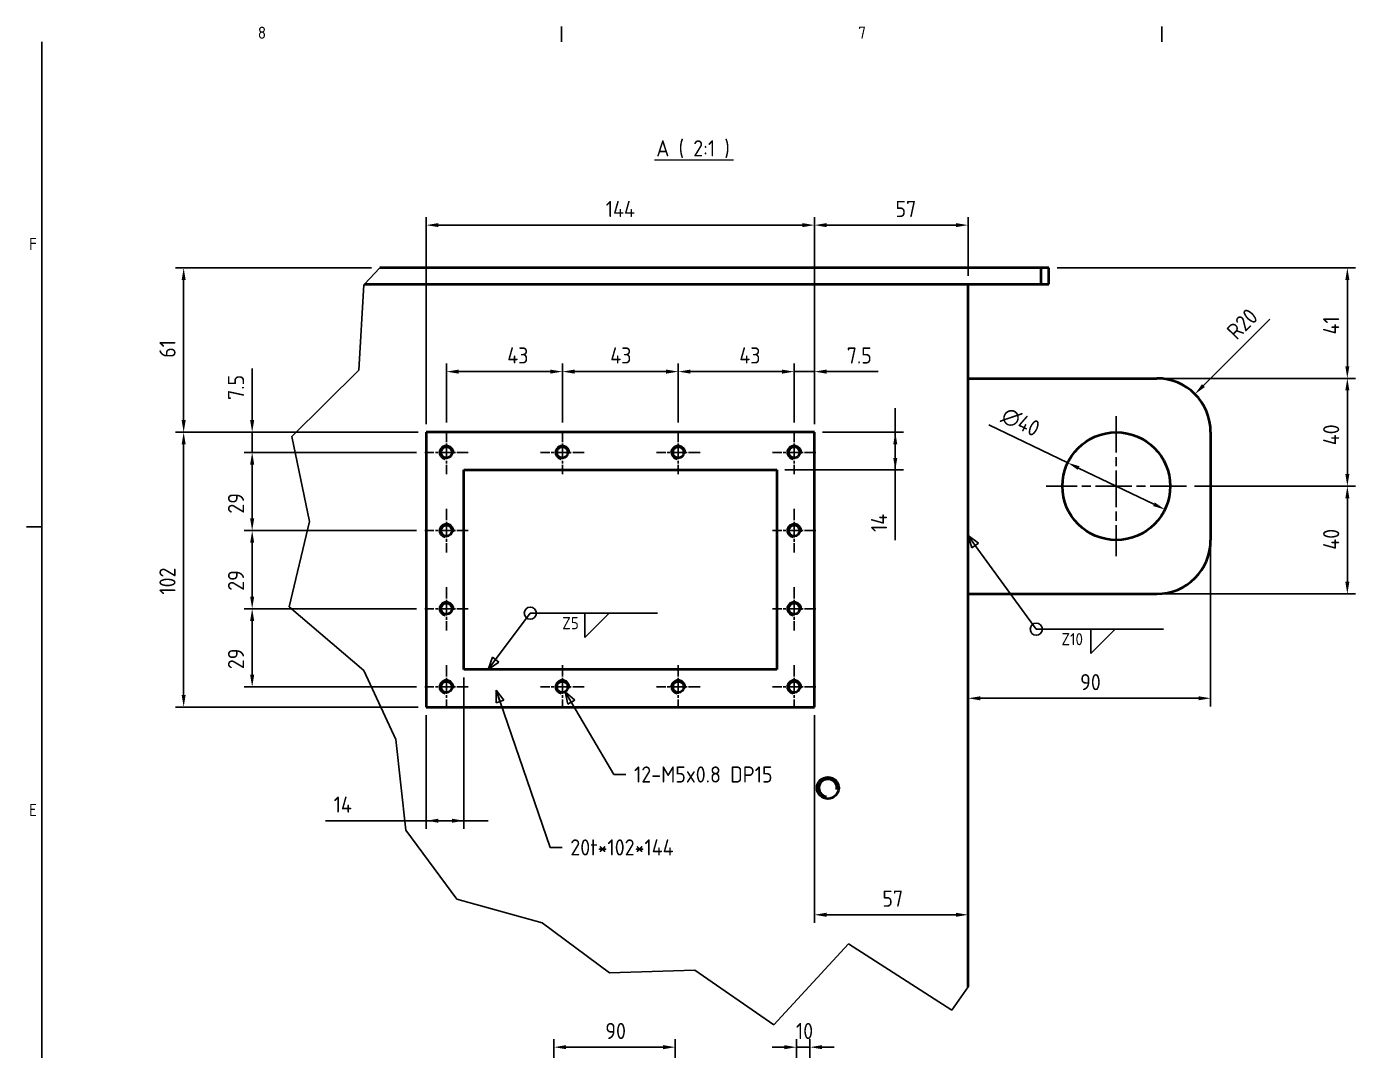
# Model space of a CAD drawing. Header units: millimetres. Extents: x 0 to 3564, y 0 to 2520.
# Drawn here: x 49 to 1035, y 1711 to 2471 of the extents above; entities that cross this region are included whole.
import ezdxf

# ---------------------------------------------------------------- set-up
doc = ezdxf.new("R2010")
doc.units = ezdxf.units.MM
doc.header["$LTSCALE"] = 6
doc.linetypes.add('CHAIN', pattern=[0.3543, 0.2362, -0.0295, 0.0591, -0.0295])
doc.layers.get('0').update_dxf_attribs({"color": 3, "lineweight": 25})
for name, color, linetype, lineweight in [('가시적인 것(ISO)', 3, 'Continuous', 40), ('가시적인 좁은 것(ISO)', 3, 'Continuous', 35), ('경계(ISO)', 7, 'Continuous', 25), ('기호(ISO)', 5, 'Continuous', 25), ('끊기 선(JIS)', 7, 'Continuous', 25), ('중심 표식(ISO)', 1, 'Continuous', 25), ('치수(ISO)', 2, 'Continuous', 25)]:
    doc.layers.add(name, color=color, linetype=linetype, lineweight=lineweight)
doc.styles.add('문자 텍스트_PSTEK_POSCO', font='isocp.shx')
doc.styles.add('치수 텍스트_PSTEK_POSCO', font='isocp.shx')
doc.styles.add('텍스트 스타일520', font='isocp.shx')
doc.dimstyles.new('치수_PSTEK_POSCO', dxfattribs={"dimscale": 6, "dimtxt": 2, "dimasz": 1.5, "dimexe": 1, "dimexo": 1, "dimgap": 1, "dimtad": 1, "dimrnd": 1e-08, "dimdsep": 46, "dimtxsty": '치수 텍스트_PSTEK_POSCO', "dimcen": 0.09, "dimdle": 10, "dimclrd": 7, "dimclre": 7, "dimclrt": 2, "dimadec": 1, "dimazin": 2, "dimtfac": 1, "dimtmove": 0, "dimatfit": 3, "dimldrblk": 'Filled-2', "dimfxl": 0, "dimtolj": 1, "dimlwd": -1, "dimlwe": -1, "dimarcsym": 0})
doc.dimstyles.new('치수_PSTEK_POSCO$7', dxfattribs={"dimscale": 6, "dimtxt": 2, "dimasz": 1.5, "dimexe": 1, "dimexo": 1, "dimgap": 1, "dimtad": 1, "dimrnd": 1e-08, "dimdsep": 46, "dimtxsty": '치수 텍스트_PSTEK_POSCO', "dimcen": 0.09, "dimdle": 10, "dimclrd": 7, "dimclre": 7, "dimclrt": 2, "dimadec": 1, "dimazin": 2, "dimtfac": 1, "dimtmove": 0, "dimatfit": 3, "dimldrblk": 'Filled-2', "dimfxl": 0, "dimtolj": 1, "dimlwd": -1, "dimlwe": -1, "dimarcsym": 0})

# ---------------------------------------------------------------- blocks, each defined once
blk = doc.blocks.new('경계 Default Border')
at = {"layer": '경계(ISO)'}
for p, q in [((74.25, 410), (74.25, 411.9)), ((148.5, 410), (148.5, 411.9)), ((10, 350), (8.1, 350))]:
    blk.add_line(p, q, dxfattribs=at)
at = {"layer": '경계(ISO)', "flags": 128}
blk.add_lwpolyline([(10, 10), (10, 410)], dxfattribs=at)
at = {"layer": '경계(ISO)', "color": 2, "char_height": 1.5, "attachment_point": 7, "style": '문자 텍스트_PSTEK_POSCO'}
for s, insert in [('8', (36.7, 410.39)), ('7', (110.95, 410.4)), ('F', (8.42, 384.25)), ('E', (8.42, 314.24))]:
    blk.add_mtext(s, dxfattribs=dict(at, insert=insert))
blk = doc.blocks.new('*D31')
at = {"layer": 'Defpoints', "color": 0}
for p in [(927.15, 2090.3), (747.15, 1972.84), (927.15, 1972.84)]:
    blk.add_point(p, dxfattribs=at)
at = {"layer": '치수(ISO)', "color": 7}
for p, q in [((927.15, 2084.3), (927.15, 1966.84)), ((756.15, 1972.84), (918.15, 1972.84))]:
    blk.add_line(p, q, dxfattribs=at)
for points in [[(756.15, 1974.34), (756.15, 1971.34), (747.15, 1972.84)], [(918.15, 1974.34), (918.15, 1971.34), (927.15, 1972.84)]]:
    blk.add_solid(points, dxfattribs=at)
at = {"layer": '치수(ISO)', "color": 2, "insert": (830.29, 1984.84), "char_height": 12, "attachment_point": 4, "style": '치수 텍스트_PSTEK_POSCO'}
blk.add_mtext('\\A1;90', dxfattribs=at)
blk = doc.blocks.new('Filled-2')
at = {"color": 0}
for p, q in [((0, 0), (-1, 0.33)), ((-1, 0.33), (-1, -0.33)), ((-1, 0), (0, 0)), ((-1, -0.33), (0, 0))]:
    blk.add_line(p, q, dxfattribs=at)
at = {"color": 0, "flags": 128}
blk.add_lwpolyline([(-1, -0.33), (0, 0)], dxfattribs=at)
at = {"color": 0}
blk.add_solid([(-1, -0.33), (0, 0), (-1, 0.33), (-1, -0.33)], dxfattribs=at)
blk = doc.blocks.new('*D32')
at = {"layer": 'Defpoints', "color": 0}
for p in [(909.15, 2130.3), (1028.56, 2130.3), (887.15, 2050.3)]:
    blk.add_point(p, dxfattribs=at)
at = {"layer": '치수(ISO)', "color": 7}
for p, q in [((915.15, 2130.3), (1034.56, 2130.3)), ((1028.56, 2059.3), (1028.56, 2121.3)), ((893.15, 2050.3), (1034.56, 2050.3))]:
    blk.add_line(p, q, dxfattribs=at)
for points in [[(1027.06, 2121.3), (1030.06, 2121.3), (1028.56, 2130.3)], [(1027.06, 2059.3), (1030.06, 2059.3), (1028.56, 2050.3)]]:
    blk.add_solid(points, dxfattribs=at)
at = {"layer": '치수(ISO)', "color": 2, "insert": (1016.56, 2083.1), "char_height": 12, "attachment_point": 4, "rotation": 90, "style": '치수 텍스트_PSTEK_POSCO'}
blk.add_mtext('\\A1;40', dxfattribs=at)
blk = doc.blocks.new('*D33')
at = {"layer": 'Defpoints', "color": 0}
for p in [(807.15, 2292.3), (1028.56, 2292.3), (887.15, 2210.3)]:
    blk.add_point(p, dxfattribs=at)
at = {"layer": '치수(ISO)', "color": 7}
for p, q in [((813.15, 2292.3), (1034.56, 2292.3)), ((1028.56, 2219.3), (1028.56, 2283.3)), ((893.15, 2210.3), (1034.56, 2210.3))]:
    blk.add_line(p, q, dxfattribs=at)
for points in [[(1027.06, 2283.3), (1030.06, 2283.3), (1028.56, 2292.3)], [(1027.06, 2219.3), (1030.06, 2219.3), (1028.56, 2210.3)]]:
    blk.add_solid(points, dxfattribs=at)
at = {"layer": '치수(ISO)', "color": 2, "insert": (1016.56, 2242.86), "char_height": 12, "attachment_point": 4, "rotation": 90, "style": '치수 텍스트_PSTEK_POSCO'}
blk.add_mtext('\\A1;41', dxfattribs=at)
blk = doc.blocks.new('*D34')
at = {"layer": 'Defpoints', "color": 0}
for p in [(887.15, 2210.3), (1028.56, 2210.3), (909.15, 2130.3)]:
    blk.add_point(p, dxfattribs=at)
at = {"layer": '치수(ISO)', "color": 7}
for p, q in [((893.15, 2210.3), (1034.56, 2210.3)), ((1028.56, 2139.3), (1028.56, 2201.3)), ((915.15, 2130.3), (1034.56, 2130.3))]:
    blk.add_line(p, q, dxfattribs=at)
for points in [[(1027.06, 2201.3), (1030.06, 2201.3), (1028.56, 2210.3)], [(1027.06, 2139.3), (1030.06, 2139.3), (1028.56, 2130.3)]]:
    blk.add_solid(points, dxfattribs=at)
at = {"layer": '치수(ISO)', "color": 2, "insert": (1016.56, 2160.66), "char_height": 12, "attachment_point": 4, "rotation": 90, "style": '치수 텍스트_PSTEK_POSCO'}
blk.add_mtext('\\A1;40', dxfattribs=at)
blk = doc.blocks.new('*D35')
at = {"layer": 'Defpoints', "color": 0}
for p in [(821.1, 2147.65), (893.19, 2112.96)]:
    blk.add_point(p, dxfattribs=at)
at = {"layer": '치수(ISO)', "color": 7}
for p, q in [((821.1, 2147.65), (762.62, 2175.79)), ((885.08, 2116.86), (829.21, 2143.74))]:
    blk.add_line(p, q, dxfattribs=at)
for points in [[(829.86, 2145.1), (828.56, 2142.39), (821.1, 2147.65)], [(885.73, 2118.21), (884.43, 2115.51), (893.19, 2112.96)]]:
    blk.add_solid(points, dxfattribs=at)
at = {"layer": '치수(ISO)', "color": 2, "insert": (773.23, 2184), "char_height": 12, "attachment_point": 4, "rotation": 334.30318, "style": '치수 텍스트_PSTEK_POSCO'}
blk.add_mtext('\\A1;∅40', dxfattribs=at)
blk = doc.blocks.new('*D36')
at = {"layer": 'Defpoints', "color": 0}
for p in [(446.15, 2215.3), (360.15, 2171.44), (446.15, 2171.44)]:
    blk.add_point(p, dxfattribs=at)
at = {"layer": '치수(ISO)', "color": 7}
for p, q in [((360.15, 2177.44), (360.15, 2221.3)), ((446.15, 2177.44), (446.15, 2221.3)), ((369.15, 2215.3), (437.15, 2215.3))]:
    blk.add_line(p, q, dxfattribs=at)
for points in [[(369.15, 2216.8), (369.15, 2213.8), (360.15, 2215.3)], [(437.15, 2216.8), (437.15, 2213.8), (446.15, 2215.3)]]:
    blk.add_solid(points, dxfattribs=at)
at = {"layer": '치수(ISO)', "color": 2, "insert": (405.25, 2227.3), "char_height": 12, "attachment_point": 4, "style": '치수 텍스트_PSTEK_POSCO'}
blk.add_mtext('\\A1;43', dxfattribs=at)
blk = doc.blocks.new('*D37')
at = {"layer": 'Defpoints', "color": 0}
for p in [(747.15, 2324.03), (747.15, 2280.3), (633.15, 2170.3)]:
    blk.add_point(p, dxfattribs=at)
at = {"layer": '치수(ISO)', "color": 7}
for p, q in [((633.15, 2176.3), (633.15, 2330.03)), ((747.15, 2286.3), (747.15, 2330.03)), ((642.15, 2324.03), (738.15, 2324.03))]:
    blk.add_line(p, q, dxfattribs=at)
for points in [[(642.15, 2325.53), (642.15, 2322.53), (633.15, 2324.03)], [(738.15, 2325.53), (738.15, 2322.53), (747.15, 2324.03)]]:
    blk.add_solid(points, dxfattribs=at)
at = {"layer": '치수(ISO)', "color": 2, "insert": (693.3, 2336.03), "char_height": 12, "attachment_point": 4, "style": '치수 텍스트_PSTEK_POSCO'}
blk.add_mtext('\\A1;57', dxfattribs=at)
blk = doc.blocks.new('*D38')
at = {"layer": 'Defpoints', "color": 0}
for p in [(618.15, 2215.3), (532.15, 2171.44), (618.15, 2171.44)]:
    blk.add_point(p, dxfattribs=at)
at = {"layer": '치수(ISO)', "color": 7}
for p, q in [((532.15, 2177.44), (532.15, 2221.3)), ((618.15, 2177.44), (618.15, 2221.3)), ((541.15, 2215.3), (609.15, 2215.3))]:
    blk.add_line(p, q, dxfattribs=at)
for points in [[(541.15, 2216.8), (541.15, 2213.8), (532.15, 2215.3)], [(609.15, 2216.8), (609.15, 2213.8), (618.15, 2215.3)]]:
    blk.add_solid(points, dxfattribs=at)
at = {"layer": '치수(ISO)', "color": 2, "insert": (577.45, 2227.3), "char_height": 12, "attachment_point": 4, "style": '치수 텍스트_PSTEK_POSCO'}
blk.add_mtext('\\A1;43', dxfattribs=at)
blk = doc.blocks.new('*D39')
at = {"layer": 'Defpoints', "color": 0}
for p in [(532.15, 2215.3), (446.15, 2171.44), (532.15, 2171.44)]:
    blk.add_point(p, dxfattribs=at)
at = {"layer": '치수(ISO)', "color": 7}
for p, q in [((446.15, 2177.44), (446.15, 2221.3)), ((532.15, 2177.44), (532.15, 2221.3)), ((455.15, 2215.3), (523.15, 2215.3))]:
    blk.add_line(p, q, dxfattribs=at)
for points in [[(455.15, 2216.8), (455.15, 2213.8), (446.15, 2215.3)], [(523.15, 2216.8), (523.15, 2213.8), (532.15, 2215.3)]]:
    blk.add_solid(points, dxfattribs=at)
at = {"layer": '치수(ISO)', "color": 2, "insert": (481.7, 2227.3), "char_height": 12, "attachment_point": 4, "style": '치수 텍스트_PSTEK_POSCO'}
blk.add_mtext('\\A1;43', dxfattribs=at)
blk = doc.blocks.new('*D40')
at = {"layer": 'Defpoints', "color": 0}
for p in [(345.15, 2324.03), (345.15, 2170.3), (633.15, 2170.3)]:
    blk.add_point(p, dxfattribs=at)
at = {"layer": '치수(ISO)', "color": 7}
for p, q in [((345.15, 2176.3), (345.15, 2330.03)), ((633.15, 2176.3), (633.15, 2330.03)), ((624.15, 2324.03), (354.15, 2324.03))]:
    blk.add_line(p, q, dxfattribs=at)
for points in [[(354.15, 2325.53), (354.15, 2322.53), (345.15, 2324.03)], [(624.15, 2325.53), (624.15, 2322.53), (633.15, 2324.03)]]:
    blk.add_solid(points, dxfattribs=at)
at = {"layer": '치수(ISO)', "color": 2, "insert": (478.35, 2336.03), "char_height": 12, "attachment_point": 4, "style": '치수 텍스트_PSTEK_POSCO'}
blk.add_mtext('\\A1;144', dxfattribs=at)
blk = doc.blocks.new('*D41')
at = {"layer": 'Defpoints', "color": 0}
for p in [(215.98, 2039.3), (344.01, 2039.3), (344.01, 1981.3)]:
    blk.add_point(p, dxfattribs=at)
at = {"layer": '치수(ISO)', "color": 7}
for p, q in [((338.01, 2039.3), (209.98, 2039.3)), ((215.98, 1990.3), (215.98, 2030.3)), ((338.01, 1981.3), (209.98, 1981.3))]:
    blk.add_line(p, q, dxfattribs=at)
for points in [[(214.48, 2030.3), (217.48, 2030.3), (215.98, 2039.3)], [(214.48, 1990.3), (217.48, 1990.3), (215.98, 1981.3)]]:
    blk.add_solid(points, dxfattribs=at)
at = {"layer": '치수(ISO)', "color": 2, "insert": (203.98, 1994.43), "char_height": 12, "attachment_point": 4, "rotation": 90, "style": '치수 텍스트_PSTEK_POSCO'}
blk.add_mtext('\\A1;29', dxfattribs=at)
blk = doc.blocks.new('*D42')
at = {"layer": 'Defpoints', "color": 0}
for p in [(215.98, 2170.3), (345.15, 2170.3), (344.01, 2155.3)]:
    blk.add_point(p, dxfattribs=at)
at = {"layer": '치수(ISO)', "color": 7}
for p, q in [((215.98, 2179.3), (215.98, 2217.6)), ((339.15, 2170.3), (209.98, 2170.3)), ((215.98, 2155.3), (215.98, 2170.3)), ((338.01, 2155.3), (209.98, 2155.3)), ((215.98, 2146.3), (215.98, 2137.3))]:
    blk.add_line(p, q, dxfattribs=at)
for points in [[(214.48, 2179.3), (217.48, 2179.3), (215.98, 2170.3)], [(214.48, 2146.3), (217.48, 2146.3), (215.98, 2155.3)]]:
    blk.add_solid(points, dxfattribs=at)
at = {"layer": '치수(ISO)', "color": 2, "insert": (203.98, 2194.3), "char_height": 12, "attachment_point": 4, "rotation": 90, "style": '치수 텍스트_PSTEK_POSCO'}
blk.add_mtext('\\A1;7.5', dxfattribs=at)
blk = doc.blocks.new('*D43')
at = {"layer": 'Defpoints', "color": 0}
for p in [(215.98, 2155.3), (344.01, 2155.3), (344.01, 2097.3)]:
    blk.add_point(p, dxfattribs=at)
at = {"layer": '치수(ISO)', "color": 7}
for p, q in [((338.01, 2155.3), (209.98, 2155.3)), ((215.98, 2106.3), (215.98, 2146.3)), ((338.01, 2097.3), (209.98, 2097.3))]:
    blk.add_line(p, q, dxfattribs=at)
for points in [[(214.48, 2146.3), (217.48, 2146.3), (215.98, 2155.3)], [(214.48, 2106.3), (217.48, 2106.3), (215.98, 2097.3)]]:
    blk.add_solid(points, dxfattribs=at)
at = {"layer": '치수(ISO)', "color": 2, "insert": (203.98, 2109.91), "char_height": 12, "attachment_point": 4, "rotation": 90, "style": '치수 텍스트_PSTEK_POSCO'}
blk.add_mtext('\\A1;29', dxfattribs=at)
blk = doc.blocks.new('*D44')
at = {"layer": 'Defpoints', "color": 0}
for p in [(215.98, 2097.3), (344.01, 2097.3), (344.01, 2039.3)]:
    blk.add_point(p, dxfattribs=at)
at = {"layer": '치수(ISO)', "color": 7}
for p, q in [((338.01, 2097.3), (209.98, 2097.3)), ((215.98, 2048.3), (215.98, 2088.3)), ((338.01, 2039.3), (209.98, 2039.3))]:
    blk.add_line(p, q, dxfattribs=at)
for points in [[(214.48, 2088.3), (217.48, 2088.3), (215.98, 2097.3)], [(214.48, 2048.3), (217.48, 2048.3), (215.98, 2039.3)]]:
    blk.add_solid(points, dxfattribs=at)
at = {"layer": '치수(ISO)', "color": 2, "insert": (203.98, 2052.63), "char_height": 12, "attachment_point": 4, "rotation": 90, "style": '치수 텍스트_PSTEK_POSCO'}
blk.add_mtext('\\A1;29', dxfattribs=at)
blk = doc.blocks.new('*D45')
at = {"layer": 'Defpoints', "color": 0}
for p in [(633.15, 1966.3), (747.15, 1850.48), (747.15, 1812.18)]:
    blk.add_point(p, dxfattribs=at)
at = {"layer": '치수(ISO)', "color": 7}
for p, q in [((633.15, 1960.3), (633.15, 1806.18)), ((642.15, 1812.18), (738.15, 1812.18))]:
    blk.add_line(p, q, dxfattribs=at)
for points in [[(642.15, 1813.68), (642.15, 1810.68), (633.15, 1812.18)], [(738.15, 1813.68), (738.15, 1810.68), (747.15, 1812.18)]]:
    blk.add_solid(points, dxfattribs=at)
at = {"layer": '치수(ISO)', "color": 2, "insert": (683.55, 1824.18), "char_height": 12, "attachment_point": 4, "style": '치수 텍스트_PSTEK_POSCO'}
blk.add_mtext('\\A1;57', dxfattribs=at)
blk = doc.blocks.new('*D46')
at = {"layer": 'Defpoints', "color": 0}
for p in [(165.15, 2292.3), (310.58, 2292.3), (345.15, 2170.3)]:
    blk.add_point(p, dxfattribs=at)
at = {"layer": '치수(ISO)', "color": 7}
for p, q in [((304.58, 2292.3), (159.15, 2292.3)), ((165.15, 2179.3), (165.15, 2283.3)), ((339.15, 2170.3), (159.15, 2170.3))]:
    blk.add_line(p, q, dxfattribs=at)
for points in [[(163.65, 2283.3), (166.65, 2283.3), (165.15, 2292.3)], [(163.65, 2179.3), (166.65, 2179.3), (165.15, 2170.3)]]:
    blk.add_solid(points, dxfattribs=at)
at = {"layer": '치수(ISO)', "color": 2, "insert": (153.15, 2225.54), "char_height": 12, "attachment_point": 4, "rotation": 90, "style": '치수 텍스트_PSTEK_POSCO'}
blk.add_mtext('\\A1;61', dxfattribs=at)
blk = doc.blocks.new('*D47')
at = {"layer": 'Defpoints', "color": 0}
for p in [(345.15, 2170.3), (165.15, 1966.3), (345.15, 1966.3)]:
    blk.add_point(p, dxfattribs=at)
at = {"layer": '치수(ISO)', "color": 7}
for p, q in [((339.15, 2170.3), (159.15, 2170.3)), ((165.15, 2161.3), (165.15, 1975.3)), ((339.15, 1966.3), (159.15, 1966.3))]:
    blk.add_line(p, q, dxfattribs=at)
for points in [[(163.65, 2161.3), (166.65, 2161.3), (165.15, 2170.3)], [(163.65, 1975.3), (166.65, 1975.3), (165.15, 1966.3)]]:
    blk.add_solid(points, dxfattribs=at)
at = {"layer": '치수(ISO)', "color": 2, "insert": (153.14, 2049.75), "char_height": 12, "attachment_point": 4, "rotation": 90, "style": '치수 텍스트_PSTEK_POSCO'}
blk.add_mtext('\\A1;102', dxfattribs=at)
blk = doc.blocks.new('*D48')
at = {"layer": 'Defpoints', "color": 0}
for p in [(633.15, 2170.3), (693.15, 2170.3), (605.15, 2142.3)]:
    blk.add_point(p, dxfattribs=at)
at = {"layer": '치수(ISO)', "color": 7}
for p, q in [((693.15, 2179.3), (693.15, 2188.3)), ((693.15, 2170.3), (693.15, 2179.3)), ((639.15, 2170.3), (699.15, 2170.3)), ((693.15, 2170.3), (693.15, 2142.3)), ((693.15, 2161.3), (693.15, 2152.3)), ((693.15, 2151.3), (693.15, 2160.3)), ((611.15, 2142.3), (699.15, 2142.3)), ((693.15, 2142.3), (693.15, 2133.3)), ((693.15, 2133.3), (693.15, 2090.27))]:
    blk.add_line(p, q, dxfattribs=at)
for points in [[(691.65, 2161.3), (694.65, 2161.3), (693.15, 2170.3)], [(691.65, 2151.3), (694.65, 2151.3), (693.15, 2142.3)]]:
    blk.add_solid(points, dxfattribs=at)
at = {"layer": '치수(ISO)', "color": 2, "insert": (681.15, 2096.27), "char_height": 12, "attachment_point": 4, "rotation": 90, "style": '치수 텍스트_PSTEK_POSCO'}
blk.add_mtext('\\A1;14', dxfattribs=at)
blk = doc.blocks.new('*D49')
at = {"layer": 'Defpoints', "color": 0}
for p in [(373.15, 1994.3), (345.15, 1966.3), (373.15, 1881.97)]:
    blk.add_point(p, dxfattribs=at)
at = {"layer": '치수(ISO)', "color": 7}
for p, q in [((373.15, 1988.3), (373.15, 1875.97)), ((345.15, 1960.3), (345.15, 1875.97)), ((336.15, 1881.97), (270.44, 1881.97)), ((345.15, 1881.97), (336.15, 1881.97)), ((373.15, 1881.97), (345.15, 1881.97)), ((354.15, 1881.97), (363.15, 1881.97)), ((364.15, 1881.97), (355.15, 1881.97)), ((373.15, 1881.97), (382.15, 1881.97)), ((382.15, 1881.97), (391.15, 1881.97))]:
    blk.add_line(p, q, dxfattribs=at)
for points in [[(354.15, 1883.47), (354.15, 1880.47), (345.15, 1881.97)], [(364.15, 1883.47), (364.15, 1880.47), (373.15, 1881.97)]]:
    blk.add_solid(points, dxfattribs=at)
at = {"layer": '치수(ISO)', "color": 2, "insert": (276.44, 1893.97), "char_height": 12, "attachment_point": 4, "style": '치수 텍스트_PSTEK_POSCO'}
blk.add_mtext('\\A1;14', dxfattribs=at)
blk = doc.blocks.new('*D69')
at = {"layer": 'Defpoints', "color": 0}
for p in [(619.85, 1713.91), (619.85, 1684.15), (629.85, 1647.65)]:
    blk.add_point(p, dxfattribs=at)
at = {"layer": '치수(ISO)', "color": 7}
for p, q in [((619.85, 1690.15), (619.85, 1719.91)), ((629.85, 1653.65), (629.85, 1719.91)), ((610.85, 1713.91), (601.85, 1713.91)), ((629.85, 1713.91), (619.85, 1713.91)), ((638.85, 1713.91), (647.85, 1713.91))]:
    blk.add_line(p, q, dxfattribs=at)
for points in [[(610.85, 1715.41), (610.85, 1712.41), (619.85, 1713.91)], [(638.85, 1715.41), (638.85, 1712.41), (629.85, 1713.91)]]:
    blk.add_solid(points, dxfattribs=at)
at = {"layer": '치수(ISO)', "color": 2, "insert": (619.44, 1725.91), "char_height": 12, "attachment_point": 4, "style": '치수 텍스트_PSTEK_POSCO'}
blk.add_mtext('\\A1;10', dxfattribs=at)
blk = doc.blocks.new('*D77')
at = {"layer": 'Defpoints', "color": 0}
for p in [(529.85, 1713.91), (439.85, 1684.15), (529.85, 1608.65)]:
    blk.add_point(p, dxfattribs=at)
at = {"layer": '치수(ISO)', "color": 7}
for p, q in [((439.85, 1690.15), (439.85, 1719.91)), ((529.85, 1614.65), (529.85, 1719.91)), ((448.85, 1713.91), (520.85, 1713.91))]:
    blk.add_line(p, q, dxfattribs=at)
for points in [[(448.85, 1715.41), (448.85, 1712.41), (439.85, 1713.91)], [(520.85, 1715.41), (520.85, 1712.41), (529.85, 1713.91)]]:
    blk.add_solid(points, dxfattribs=at)
at = {"layer": '치수(ISO)', "color": 2, "insert": (477.99, 1725.91), "char_height": 12, "attachment_point": 4, "style": '치수 텍스트_PSTEK_POSCO'}
blk.add_mtext('\\A1;90', dxfattribs=at)
blk = doc.blocks.new('*D141')
at = {"layer": 'Defpoints', "color": 0}
for p in [(633.15, 2215.3), (618.15, 2171.44), (633.15, 2170.3)]:
    blk.add_point(p, dxfattribs=at)
at = {"layer": '치수(ISO)', "color": 7}
for p, q in [((618.15, 2177.44), (618.15, 2221.3)), ((633.15, 2176.3), (633.15, 2221.3)), ((609.15, 2215.3), (600.15, 2215.3)), ((618.15, 2215.3), (633.15, 2215.3)), ((642.15, 2215.3), (680.44, 2215.3))]:
    blk.add_line(p, q, dxfattribs=at)
for points in [[(609.15, 2216.8), (609.15, 2213.8), (618.15, 2215.3)], [(642.15, 2216.8), (642.15, 2213.8), (633.15, 2215.3)]]:
    blk.add_solid(points, dxfattribs=at)
at = {"layer": '치수(ISO)', "color": 2, "insert": (657.15, 2227.3), "char_height": 12, "attachment_point": 4, "style": '치수 텍스트_PSTEK_POSCO'}
blk.add_mtext('\\A1;7.5', dxfattribs=at)
blk = doc.blocks.new('*D142')
at = {"layer": 'Defpoints', "color": 0}
for p in [(915.43, 2198.59), (887.15, 2170.3)]:
    blk.add_point(p, dxfattribs=at)
at = {"layer": '치수(ISO)', "color": 7}
blk.add_line((971.08, 2254.24), (921.79, 2204.95), dxfattribs=at)
blk.add_solid([(920.73, 2206.01), (922.86, 2203.89), (915.43, 2198.59)], dxfattribs=at)
at = {"layer": '치수(ISO)', "color": 2, "insert": (942.22, 2242.35), "char_height": 12, "attachment_point": 4, "rotation": 45, "style": '치수 텍스트_PSTEK_POSCO'}
blk.add_mtext('\\A1;R20', dxfattribs=at)
blk = doc.blocks.new('용접 기호 식별자4')
at = {"layer": '기호(ISO)', "color": 7}
for p, q in [((66.1, 333.59), (70.39, 339.34)), ((70.39, 339.34), (86.14, 339.34)), ((65.7, 333.89), (65.2, 332.38)), ((66.1, 333.59), (65.2, 332.38)), ((66.5, 333.29), (65.7, 333.89)), ((65.2, 332.38), (66.5, 333.29))]:
    blk.add_line(p, q, dxfattribs=at)
at = {"layer": '기호(ISO)'}
for p, q in [((77.14, 339.34), (80.14, 339.34)), ((80.14, 339.34), (77.14, 336.34)), ((77.14, 336.34), (77.14, 339.34))]:
    blk.add_line(p, q, dxfattribs=at)
at = {"layer": '기호(ISO)', "color": 7, "flags": 128}
blk.add_lwpolyline([(65.7, 333.89), (65.2, 332.38)], dxfattribs=at)
at = {"layer": '기호(ISO)'}
blk.add_circle((70.39, 339.34), 0.75, dxfattribs=at)
at = {"layer": '기호(ISO)', "color": 7}
blk.add_solid([(65.7, 333.89), (65.2, 332.38), (66.5, 333.29), (65.7, 333.89)], dxfattribs=at)
at = {"layer": '기호(ISO)', "color": 7, "insert": (74.34, 337.35), "char_height": 1.5, "attachment_point": 7, "style": '문자 텍스트_PSTEK_POSCO'}
blk.add_mtext('Z5', dxfattribs=at)
blk = doc.blocks.new('용접 기호 식별자5')
at = {"layer": '기호(ISO)', "color": 7}
for p, q in [((125.41, 347.72), (124.52, 348.93)), ((125.81, 348.01), (124.52, 348.93)), ((124.52, 348.93), (125, 347.42)), ((125, 347.42), (125.81, 348.01)), ((125.41, 347.72), (132.96, 337.35)), ((132.96, 337.35), (148.71, 337.35))]:
    blk.add_line(p, q, dxfattribs=at)
at = {"layer": '기호(ISO)'}
for p, q in [((139.71, 337.35), (142.71, 337.35)), ((142.71, 337.35), (139.71, 334.35)), ((139.71, 334.35), (139.71, 337.35))]:
    blk.add_line(p, q, dxfattribs=at)
at = {"layer": '기호(ISO)', "color": 7, "flags": 128}
blk.add_lwpolyline([(125.81, 348.01), (124.52, 348.93)], dxfattribs=at)
at = {"layer": '기호(ISO)'}
blk.add_circle((132.96, 337.35), 0.75, dxfattribs=at)
at = {"layer": '기호(ISO)', "color": 7}
blk.add_solid([(125.81, 348.01), (124.52, 348.93), (125, 347.42), (125.81, 348.01)], dxfattribs=at)
at = {"layer": '기호(ISO)', "color": 7, "insert": (136.07, 335.37), "char_height": 1.5, "attachment_point": 7, "style": '문자 텍스트_PSTEK_POSCO'}
blk.add_mtext('Z10', dxfattribs=at)

msp = doc.modelspace()

# ---------------------------------------------------------------- linework, layer by layer
at = {"layer": '가시적인 것(ISO)'}
for p, q in [((801.1461, 2292.3028), (310.5819, 2292.3028)), ((801.1461, 2292.3028), (801.1461, 2280.3028)), ((807.1461, 2292.3028), (801.1461, 2292.3028)), ((807.1461, 2280.3028), (807.1461, 2292.3028)), ((299.4342, 2280.3028), (801.1461, 2280.3028)), ((747.1461, 1758.6253), (747.1461, 2280.3028)), ((801.1461, 2280.3028), (807.1461, 2280.3028)), ((747.1461, 2210.3028), (887.1461, 2210.3028)), ((633.1461, 2170.3028), (345.1461, 2170.3028)), ((345.1461, 2170.3028), (345.1461, 1966.3028)), ((633.1461, 1966.3028), (633.1461, 2170.3028)), ((927.1461, 2170.3028), (927.1461, 2090.3028)), ((373.1461, 2142.3028), (605.1461, 2142.3028)), ((373.1461, 1994.3028), (373.1461, 2142.3028)), ((605.1461, 2142.3028), (605.1461, 1994.3028)), ((747.1461, 2050.3028), (887.1461, 2050.3028)), ((605.1461, 1994.3028), (373.1461, 1994.3028)), ((345.1461, 1966.3028), (633.1461, 1966.3028))]:
    msp.add_line(p, q, dxfattribs=at)
for centre, radius in [((857.1461, 2130.3028), 40), ((360.1461, 2155.3028), 4.134), ((446.1461, 2155.3028), 4.134), ((532.1461, 2155.3028), 4.134), ((618.1461, 2155.3028), 4.134), ((360.1461, 2097.3028), 4.134), ((618.1461, 2097.3028), 4.134), ((360.1461, 2039.3028), 4.134), ((618.1461, 2039.3028), 4.134), ((360.1461, 1981.3028), 4.134), ((446.1461, 1981.3028), 4.134), ((532.1461, 1981.3028), 4.134), ((618.1461, 1981.3028), 4.134), ((643.1461, 1906.3028), 8)]:
    msp.add_circle(centre, radius, dxfattribs=at)
for centre, start, end in [((887.1461, 2170.3028), 0, 90), ((887.1461, 2090.3028), 270, 0)]:
    msp.add_arc(centre, 40, start, end, dxfattribs=at)
at = {"layer": '가시적인 좁은 것(ISO)'}
for centre, radius in [((360.1461, 2155.3028), 5), ((446.1461, 2155.3028), 5), ((532.1461, 2155.3028), 5), ((618.1461, 2155.3028), 5), ((360.1461, 2097.3028), 5), ((618.1461, 2097.3028), 5), ((360.1461, 2039.3028), 5), ((618.1461, 2039.3028), 5), ((360.1461, 1981.3028), 5), ((446.1461, 1981.3028), 5), ((532.1461, 1981.3028), 5), ((618.1461, 1981.3028), 5), ((643.1461, 1906.3028), 6.512)]:
    msp.add_arc(centre, radius, 350, 260, dxfattribs=at)
at = {"layer": '기호(ISO)', "color": 2, "lineweight": 18}
msp.add_line((514.5414, 2372.5397), (573.2113, 2372.5397), dxfattribs=at)
at = {"layer": '끊기 선(JIS)'}
for p, q in [((299.4342, 2280.3028), (310.5819, 2292.3028)), ((295.0906, 2216.2846), (298.952, 2279.7837)), ((298.952, 2279.7837), (299.4342, 2280.3028)), ((245.4848, 2167.2307), (295.0906, 2216.2846)), ((258.4931, 2104.169), (245.4848, 2167.2307)), ((243.4476, 2040.7481), (258.4931, 2104.169)), ((298.8512, 1993.4222), (243.4476, 2040.7481)), ((322.5281, 1942.166), (298.8512, 1993.4222)), ((329.8869, 1874.8945), (322.5281, 1942.166)), ((367.8308, 1823.7557), (329.8869, 1874.8945)), ((431.0639, 1806.1494), (367.8308, 1823.7557)), ((481.2076, 1769.2021), (431.0639, 1806.1494)), ((658.4143, 1790.611), (603.1256, 1730.4788)), ((735.1942, 1741.3133), (658.4143, 1790.611)), ((544.3842, 1771.0299), (481.2076, 1769.2021)), ((603.1256, 1730.4788), (544.3842, 1771.0299)), ((747.1461, 1758.6253), (735.1942, 1741.3133))]:
    msp.add_line(p, q, dxfattribs=at)
at = {"layer": '중심 표식(ISO)', "linetype": 'CHAIN', "ltscale": 19.051651}
for p, q in [((857.1461, 2182.3028), (857.1461, 2078.3028)), ((909.1461, 2130.3028), (805.1461, 2130.3028))]:
    msp.add_line(p, q, dxfattribs=at)
at = {"layer": '중심 표식(ISO)', "linetype": 'CHAIN', "ltscale": 5.975974}
for p, q in [((360.1461, 2171.4368), (360.1461, 2139.1688)), ((446.1461, 2171.4368), (446.1461, 2139.1688)), ((532.1461, 2171.4368), (532.1461, 2139.1688)), ((618.1461, 2171.4368), (618.1461, 2139.1688)), ((376.2801, 2155.3028), (344.0121, 2155.3028)), ((462.2801, 2155.3028), (430.0121, 2155.3028)), ((548.2801, 2155.3028), (516.0121, 2155.3028)), ((634.2801, 2155.3028), (602.0121, 2155.3028)), ((360.1461, 2113.4368), (360.1461, 2081.1688)), ((618.1461, 2113.4368), (618.1461, 2081.1688)), ((376.2801, 2097.3028), (344.0121, 2097.3028)), ((634.2801, 2097.3028), (602.0121, 2097.3028)), ((360.1461, 2055.4368), (360.1461, 2023.1688)), ((618.1461, 2055.4368), (618.1461, 2023.1688)), ((376.2801, 2039.3028), (344.0121, 2039.3028)), ((634.2801, 2039.3028), (602.0121, 2039.3028)), ((360.1461, 1997.4368), (360.1461, 1965.1688)), ((446.1461, 1997.4368), (446.1461, 1965.1688)), ((532.1461, 1997.4368), (532.1461, 1965.1688)), ((618.1461, 1997.4368), (618.1461, 1965.1688)), ((376.2801, 1981.3028), (344.0121, 1981.3028)), ((462.2801, 1981.3028), (430.0121, 1981.3028)), ((548.2801, 1981.3028), (516.0121, 1981.3028)), ((634.2801, 1981.3028), (602.0121, 1981.3028))]:
    msp.add_line(p, q, dxfattribs=at)

# ---------------------------------------------------------------- block references
at = {"xscale": 6, "yscale": 6, "zscale": 6}
msp.add_blockref('경계 Default Border', (0, 0), dxfattribs=at)
at = {"layer": '기호(ISO)', "xscale": 6, "yscale": 6, "zscale": 6}
for name in ['용접 기호 식별자5', '용접 기호 식별자4']:
    msp.add_blockref(name, (0, 0), dxfattribs=at)

# ---------------------------------------------------------------- texts
at = {"layer": '기호(ISO)', "color": 2, "insert": (515.799, 2373.8667), "char_height": 12, "attachment_point": 7, "style": '텍스트 스타일520'}
msp.add_mtext('A ( 2:1 )', dxfattribs=at)
at = {"layer": '기호(ISO)', "color": 2, "insert": (499.3152, 1916.2954), "char_height": 12, "width": 122.586793, "attachment_point": 4, "line_spacing_factor": 0.35, "style": '치수 텍스트_PSTEK_POSCO'}
msp.add_mtext('{12-M5x0.8 DP15}', dxfattribs=at)
at = {"layer": '기호(ISO)', "color": 2, "insert": (452.039, 1862.1744), "char_height": 12, "width": 98.717523, "attachment_point": 4, "style": '치수 텍스트_PSTEK_POSCO'}
msp.add_mtext('{\\fISOCP|b0|i0;\\H12.0000;20t*102*144}', dxfattribs=at)

# ---------------------------------------------------------------- dimensions: what is measured, and where the dimension line sits
at = {"layer": '치수(ISO)', "color": 7}
for base, p1, p2, angle, override, picture, middle in [((345.1461, 2324.0305), (633.1461, 2170.3028), (345.1461, 2170.3028), 180, {"dimdec": 2, "dimlfac": 0.5, "dimtp": 0, "dimtm": 0, "dimtdec": 2, "dimtofl": 0, "dimatfit": 1}, '*D40', (489.1461, 2324.0305)), ((747.1461, 2324.0305), (633.1461, 2170.3028), (747.1461, 2280.3028), 180, {"dimdec": 2, "dimlfac": 0.5, "dimtp": 0, "dimtm": 0, "dimtdec": 2, "dimtofl": 0, "dimatfit": 1}, '*D37', (699.8985, 2324.0305)), ((165.1461, 2292.3028), (345.1461, 2170.3028), (310.5819, 2292.3028), 90, {"dimdec": 2, "dimlfac": 0.5, "dimtp": 0, "dimtm": 0, "dimtdec": 2, "dimtofl": 0, "dimatfit": 1}, '*D46', (165.1461, 2231.3028)), ((1028.5558, 2292.3028), (887.1461, 2210.3028), (807.1461, 2292.3028), 90, {"dimdec": 2, "dimlfac": 0.5, "dimtp": 0, "dimtm": 0, "dimtdec": 2, "dimtofl": 0, "dimatfit": 1}, '*D33', (1028.5558, 2248.8605)), ((446.1461, 2215.3028), (360.1461, 2171.4368), (446.1461, 2171.4368), 180, {"dimdec": 2, "dimlfac": 0.5, "dimtp": 0, "dimtm": 0, "dimtdec": 2, "dimtofl": 0, "dimatfit": 1}, '*D36', (412.6985, 2215.3028)), ((532.1461, 2215.3028), (446.1461, 2171.4368), (532.1461, 2171.4368), 180, {"dimdec": 2, "dimlfac": 0.5, "dimtp": 0, "dimtm": 0, "dimtdec": 2, "dimtofl": 0, "dimatfit": 1}, '*D39', (489.1461, 2215.3028)), ((618.1461, 2215.3028), (532.1461, 2171.4368), (618.1461, 2171.4368), 180, {"dimdec": 2, "dimlfac": 0.5, "dimtp": 0, "dimtm": 0, "dimtdec": 2, "dimtofl": 0, "dimatfit": 1}, '*D38', (584.8985, 2215.3028)), ((633.1461, 2215.3028), (618.1461, 2171.4368), (633.1461, 2170.3028), 180, {"dimdec": 2, "dimlfac": 0.5, "dimtp": 0, "dimtm": 0, "dimtdec": 2, "dimtofl": 1, "dimatfit": 1}, '*D141', (665.7947, 2215.3028)), ((215.9838, 2170.3028), (344.0121, 2155.3028), (345.1461, 2170.3028), 90, {"dimdec": 2, "dimlfac": 0.5, "dimtp": 0, "dimtm": 0, "dimtdec": 2, "dimtofl": 1, "dimatfit": 1}, '*D42', (215.9838, 2202.9513)), ((1028.5558, 2210.3028), (909.1461, 2130.3028), (887.1461, 2210.3028), 90, {"dimdec": 2, "dimlfac": 0.5, "dimtp": 0, "dimtm": 0, "dimtdec": 2, "dimtofl": 0, "dimatfit": 1}, '*D34', (1028.5558, 2167.8605)), ((693.1461, 2170.3028), (605.1461, 2142.3028), (633.1461, 2170.3028), 270, {"dimdec": 2, "dimlfac": 0.5, "dimtp": 0, "dimtm": 0, "dimtdec": 2, "dimatfit": 2}, '*D48', (693.1461, 2102.2734)), ((165.1461, 1966.3028), (345.1461, 2170.3028), (345.1461, 1966.3028), 90, {"dimdec": 2, "dimlfac": 0.5, "dimtp": 0, "dimtm": 0, "dimtdec": 2, "dimtofl": 0, "dimatfit": 1}, '*D47', (165.1461, 2059.7124)), ((215.9838, 2155.3028), (344.0121, 2097.3028), (344.0121, 2155.3028), 90, {"dimdec": 2, "dimlfac": 0.5, "dimtp": 0, "dimtm": 0, "dimtdec": 2, "dimtofl": 0, "dimatfit": 1}, '*D43', (215.9838, 2117.0965)), ((1028.5558, 2130.3028), (887.1461, 2050.3028), (909.1461, 2130.3028), 90, {"dimdec": 2, "dimlfac": 0.5, "dimtp": 0, "dimtm": 0, "dimtdec": 2, "dimtofl": 0, "dimatfit": 1}, '*D32', (1028.5558, 2090.3028)), ((215.9838, 2097.3028), (344.0121, 2039.3028), (344.0121, 2097.3028), 90, {"dimdec": 2, "dimlfac": 0.5, "dimtp": 0, "dimtm": 0, "dimtdec": 2, "dimtofl": 0, "dimatfit": 1}, '*D44', (215.9838, 2059.8124)), ((215.9838, 2039.3028), (344.0121, 1981.3028), (344.0121, 2039.3028), 90, {"dimdec": 2, "dimlfac": 0.5, "dimtp": 0, "dimtm": 0, "dimtdec": 2, "dimtofl": 0, "dimatfit": 1}, '*D41', (215.9838, 2001.6124)), ((373.1461, 1881.9723), (345.1461, 1966.3028), (373.1461, 1994.3028), 180, {"dimdec": 2, "dimlfac": 0.5, "dimtp": 0, "dimtm": 0, "dimtdec": 2, "dimatfit": 2}, '*D49', (282.4418, 1881.9723))]:
    dim = msp.add_linear_dim(base=base, p1=p1, p2=p2, angle=angle, dimstyle='치수_PSTEK_POSCO', override=override, dxfattribs=at)
    dim.commit()
    dim.dimension.update_dxf_attribs({"geometry": picture, "text_midpoint": middle, "dimtype": 160})
dim = msp.add_radius_dim(center=(887.1461, 2170.3028), mpoint=(915.4304, 2198.587), dimstyle='치수_PSTEK_POSCO', override={"dimdec": 2, "dimlfac": 0.5, "dimcen": 0, "dimtp": 0, "dimtm": 0, "dimtdec": 2, "dimtofl": 0}, dxfattribs=at)
dim.commit()
dim.dimension.update_dxf_attribs({"geometry": '*D142', "text_midpoint": (958.7735, 2241.9301), "dimtype": 164})
dim = msp.add_diameter_dim_2p(p1=(893.1902, 2112.9584), p2=(821.1021, 2147.6471), dimstyle='치수_PSTEK_POSCO', override={"dimdec": 2, "dimlfac": 0.5, "dimtp": 0, "dimtm": 0, "dimtdec": 2, "dimatfit": 2}, dxfattribs=at)
dim.commit()
dim.dimension.update_dxf_attribs({"geometry": '*D35', "text_midpoint": (779.3832, 2167.7222), "dimtype": 163})
for base, p1, p2, override, picture, middle in [((927.1461, 1972.8354), (747.1461, 1972.8354), (927.1461, 2090.3028), {"dimdec": 2, "dimlfac": 0.5, "dimse1": 1, "dimtp": 0, "dimtm": 0, "dimtdec": 2, "dimtofl": 0, "dimatfit": 1}, '*D31', (837.1461, 1972.8354)), ((747.1461, 1812.1766), (633.1461, 1966.3028), (747.1461, 1850.4795), {"dimdec": 2, "dimlfac": 0.5, "dimse2": 1, "dimtp": 0, "dimtm": 0, "dimtdec": 2, "dimtofl": 0, "dimatfit": 1}, '*D45', (690.1461, 1812.1766)), ((529.8468, 1713.9141), (439.8468, 1684.1457), (529.8468, 1608.6457), {"dimdec": 2, "dimtp": 0, "dimtm": 0, "dimtdec": 2, "dimtofl": 0, "dimatfit": 1}, '*D77', (484.8468, 1713.9141)), ((619.8468, 1713.9141), (629.8468, 1647.6457), (619.8468, 1684.1457), {"dimdec": 2, "dimtp": 0, "dimtm": 0, "dimtdec": 2, "dimtofl": 1, "dimatfit": 1}, '*D69', (624.8468, 1713.9141))]:
    dim = msp.add_linear_dim(base=base, p1=p1, p2=p2, dimstyle='치수_PSTEK_POSCO', override=override, dxfattribs=at)
    dim.commit()
    dim.dimension.update_dxf_attribs({"geometry": picture, "text_midpoint": middle, "dimtype": 160})

# ---------------------------------------------------------------- leaders
at = {"layer": '기호(ISO)', "color": 7, "annotation_type": 0, "has_hookline": 1, "hookline_direction": 0}
for points, text_width in [([(396.9351, 1978.9215), (437.039, 1862.1744), (446.039, 1862.1744)], 94.9058), ([(448.2131, 1977.7226), (484.3152, 1916.2954), (493.3152, 1916.2954)], 106.0971)]:
    msp.add_leader(points, dimstyle='치수_PSTEK_POSCO$7', override={"dimtad": 0}, dxfattribs=dict(at, text_width=text_width))

doc.saveas('drawing.dxf')
